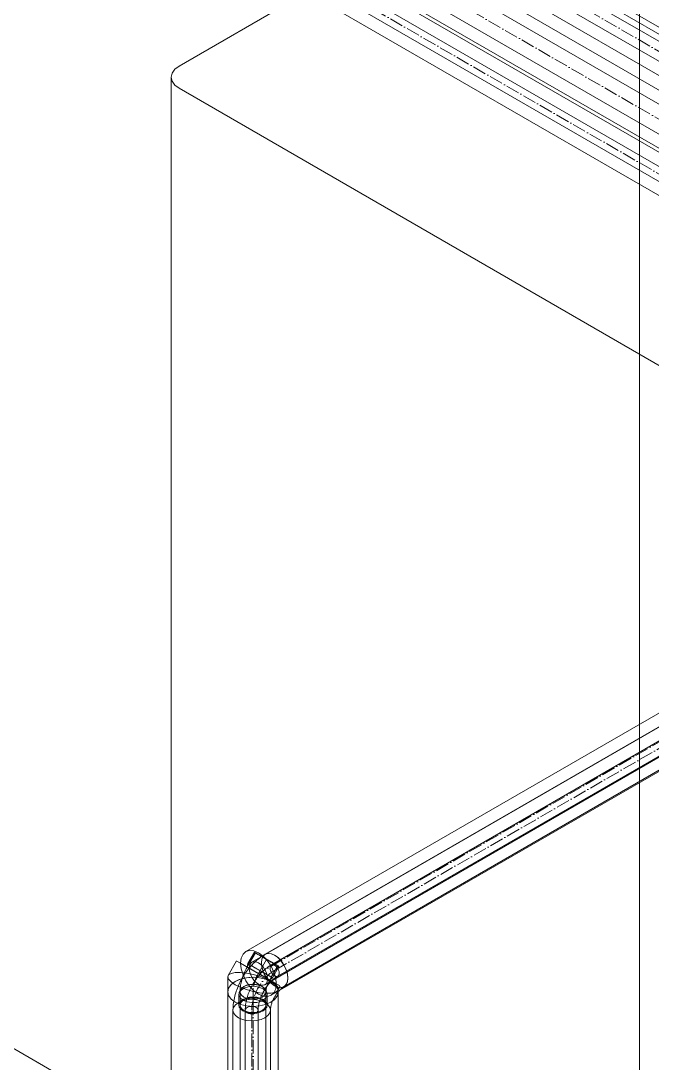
# Model space of a CAD drawing. Header units: millimetres. Extents: x -88595 to 880822, y -1054509 to -148035.
# Drawn here: x 393731 to 394195, y -312972 to -312206 of the extents above; entities that cross this region are included whole.
import ezdxf

# ---------------------------------------------------------------- set-up
doc = ezdxf.new("R2010")
doc.units = ezdxf.units.MM
doc.linetypes.add('$12$ADSK_Осевая', pattern=[14, 10, -2, 0, -2])
doc.linetypes.add('$13$ADSK_Осевая', pattern=[14, 10, -2, 0, -2])
for name, color, linetype, lineweight in [('Изоляция', 7, 'Continuous', 18), ('Оборудование', 7, 'Continuous', 18), ('Трубопровод', 7, 'Continuous', 18), ('Трубопроводы', 7, 'Continuous', 18)]:
    doc.layers.add(name, color=color, linetype=linetype, lineweight=lineweight)

# ---------------------------------------------------------------- blocks, each defined once
blk = doc.blocks.new('$0$ADSK_МедьПайка_Отвод-гнутая труба - Отвод _гнутая труба_-3197929-В_ОВ3_4')
at = {"layer": 'Трубопроводы', "color": 190, "true_color": 0x8000ff}
for points in [[(21466.58, 10990.82, 0), (21465.77, 10990.33, 0), (21464.97, 10989.81, 0), (21464.17, 10989.26, 0), (21463.39, 10988.68, 0), (21462.62, 10988.07, 0), (21461.86, 10987.44, 0), (21461.11, 10986.77, 0), (21460.37, 10986.09, 0), (21459.65, 10985.37, 0), (21458.94, 10984.63, 0), (21458.24, 10983.87, 0), (21457.56, 10983.09, 0), (21456.9, 10982.29, 0), (21456.25, 10981.47, 0), (21455.62, 10980.62, 0), (21455, 10979.77, 0), (21454.41, 10978.89, 0), (21453.84, 10978, 0), (21453.28, 10977.09, 0), (21452.75, 10976.18, 0), (21452.24, 10975.25, 0), (21451.74, 10974.31, 0), (21451.28, 10973.36, 0), (21450.83, 10972.4, 0), (21450.41, 10971.43, 0), (21450.02, 10970.46, 0), (21449.65, 10969.48, 0), (21449.3, 10968.5, 0), (21448.99, 10967.52, 0), (21448.7, 10966.54, 0), (21448.43, 10965.56, 0), (21448.2, 10964.57, 0), (21447.99, 10963.59, 0), (21447.81, 10962.61, 0), (21447.66, 10961.64, 0), (21447.54, 10960.67, 0), (21447.46, 10959.71, 0), (21447.4, 10958.75, 0), (21447.37, 10957.8, 0), (21447.37, 10957.55, 0)], [(21468.96, 10982.81, 0), (21468.09, 10983.44, 0), (21467.28, 10984.3, 0), (21466.58, 10985.32, 0), (21466.05, 10986.43, 0), (21465.71, 10987.57, 0), (21465.6, 10988.64, 0), (21465.71, 10989.58, 0), (21466.05, 10990.32, 0), (21466.58, 10990.82, 0), (21467.28, 10991.03, 0), (21468.09, 10990.95, 0), (21468.96, 10990.58, 0)], [(21468.96, 10990.58, 0), (21469.83, 10989.95, 0), (21470.65, 10989.09, 0), (21471.34, 10988.07, 0), (21471.88, 10986.95, 0), (21472.21, 10985.82, 0), (21472.33, 10984.75, 0), (21472.21, 10983.81, 0), (21471.88, 10983.07, 0), (21471.34, 10982.57, 0), (21470.65, 10982.36, 0), (21469.83, 10982.44, 0), (21468.96, 10982.81, 0)], [(21471.34, 10982.57, 0), (21470.81, 10982.25, 0), (21470.27, 10981.9, 0), (21469.72, 10981.52, 0), (21469.17, 10981.12, 0), (21468.62, 10980.68, 0), (21468.07, 10980.22, 0), (21467.51, 10979.73, 0), (21466.96, 10979.22, 0), (21466.42, 10978.68, 0), (21465.88, 10978.12, 0), (21465.35, 10977.54, 0), (21464.82, 10976.93, 0), (21464.3, 10976.31, 0), (21463.8, 10975.66, 0), (21463.3, 10975, 0), (21462.82, 10974.33, 0), (21462.35, 10973.64, 0), (21461.89, 10972.93, 0), (21461.46, 10972.21, 0), (21461.03, 10971.49, 0), (21460.63, 10970.75, 0), (21460.24, 10970, 0), (21459.87, 10969.25, 0), (21459.52, 10968.5, 0), (21459.19, 10967.74, 0), (21458.88, 10966.98, 0), (21458.59, 10966.22, 0), (21458.32, 10965.46, 0), (21458.08, 10964.71, 0), (21457.86, 10963.96, 0), (21457.66, 10963.21, 0), (21457.48, 10962.48, 0), (21457.33, 10961.75, 0), (21457.2, 10961.04, 0), (21457.09, 10960.34, 0), (21457.01, 10959.66, 0), (21456.95, 10958.99, 0), (21456.91, 10958.34, 0), (21456.89, 10957.71, 0), (21456.89, 10957.55, 0)], [(21448.77, 10955.6, 0), (21448.01, 10956.17, 0), (21447.54, 10956.83, 0), (21447.37, 10957.55, 0), (21447.54, 10958.26, 0), (21448.01, 10958.92, 0), (21448.77, 10959.49, 0), (21449.75, 10959.93, 0), (21450.9, 10960.2, 0), (21452.13, 10960.29, 0), (21453.36, 10960.2, 0), (21454.51, 10959.93, 0), (21455.5, 10959.49, 0)], [(21455.5, 10959.49, 0), (21456.26, 10958.92, 0), (21456.73, 10958.26, 0), (21456.89, 10957.55, 0), (21456.73, 10956.83, 0), (21456.26, 10956.17, 0), (21455.5, 10955.6, 0), (21454.51, 10955.17, 0), (21453.36, 10954.89, 0), (21452.13, 10954.8, 0), (21450.9, 10954.89, 0), (21449.75, 10955.17, 0), (21448.77, 10955.6, 0)]]:
    blk.add_polyline3d(points, dxfattribs=at)
blk = doc.blocks.new('$0$ADSK_МедьПайка_Отвод - Отвод медный под пайку двухраструбный-V5-В_ОВ3_4')
at = {"layer": 'Трубопроводы', "color": 134, "true_color": 0x00a6a6}
for p, q in [((21454.08, 11000.06), (21449.28, 10991.75)), ((21454.85, 10999.62), (21450.05, 10991.3)), ((21449.28, 10991.75), (21448.85, 10989.23)), ((21450.05, 10991.3), (21448.85, 10989.23)), ((21466.55, 10981.78), (21471.35, 10990.09)), ((21467.32, 10981.33), (21472.12, 10989.65)), ((21465.35, 10979.7), (21466.55, 10981.78)), ((21465.35, 10979.7), (21467.32, 10981.33)), ((21443.91, 10972.45), (21443.05, 10970.62)), ((21463.15, 10970.62), (21462.29, 10972.45)), ((21442.68, 10969.04), (21442.68, 10961.21)), ((21443.57, 10971), (21443.57, 10969.04)), ((21443.57, 10969.04), (21443.57, 10961.21)), ((21462.62, 10969.04), (21462.62, 10971)), ((21462.62, 10961.21), (21462.62, 10969.04)), ((21463.51, 10961.21), (21463.51, 10969.04))]:
    blk.add_line(p, q, dxfattribs=at)
for points in [[(21468.31, 10991.85, 0), (21466.22, 10993.05, 0), (21463.93, 10994.38, 0), (21461.57, 10995.74, 0), (21459.32, 10997.03, 0), (21457.33, 10998.18, 0), (21455.73, 10999.11, 0), (21454.64, 10999.74, 0), (21454.12, 11000.04, 0), (21454.21, 10999.99, 0), (21454.91, 10999.59, 0), (21456.16, 10998.86, 0), (21457.89, 10997.86, 0)], [(21458.34, 10997.61, 0), (21456.75, 10998.52, 0), (21455.61, 10999.18, 0), (21454.97, 10999.55, 0), (21454.88, 10999.6, 0), (21455.36, 10999.32, 0), (21456.36, 10998.74, 0), (21457.82, 10997.9, 0), (21459.65, 10996.85, 0), (21461.7, 10995.66, 0), (21463.85, 10994.42, 0), (21465.95, 10993.21, 0), (21467.86, 10992.11, 0)], [(21457.89, 10997.86, 0), (21459.97, 10996.66, 0), (21462.27, 10995.33, 0), (21464.62, 10993.98, 0), (21466.87, 10992.68, 0), (21468.86, 10991.53, 0), (21470.46, 10990.6, 0), (21471.56, 10989.97, 0), (21472.08, 10989.67, 0), (21471.99, 10989.72, 0), (21471.29, 10990.13, 0), (21470.03, 10990.85, 0), (21468.31, 10991.85, 0)], [(21467.86, 10992.11, 0), (21469.44, 10991.19, 0), (21470.59, 10990.53, 0), (21471.23, 10990.16, 0), (21471.31, 10990.11, 0), (21470.84, 10990.39, 0), (21469.83, 10990.97, 0), (21468.37, 10991.81, 0), (21466.55, 10992.86, 0), (21464.49, 10994.05, 0), (21462.34, 10995.29, 0), (21460.24, 10996.51, 0), (21458.34, 10997.61, 0)], [(21443.57, 10971, 0), (21443.59, 10971.96, 0), (21443.64, 10972.92, 0), (21443.72, 10973.88, 0), (21443.83, 10974.84, 0), (21443.96, 10975.79, 0), (21444.13, 10976.75, 0), (21444.32, 10977.69, 0), (21444.54, 10978.64, 0), (21444.79, 10979.58, 0), (21445.06, 10980.52, 0), (21445.35, 10981.46, 0), (21445.67, 10982.38, 0), (21446.02, 10983.31, 0), (21446.38, 10984.22, 0), (21446.77, 10985.13, 0), (21447.18, 10986.03, 0), (21447.61, 10986.92, 0), (21448.06, 10987.81, 0), (21448.54, 10988.68, 0), (21448.85, 10989.23, 0)], [(21461.86, 10981.71, 0), (21459.27, 10983.21, 0), (21456.42, 10984.86, 0), (21453.65, 10986.46, 0), (21451.29, 10987.82, 0), (21449.64, 10988.77, 0), (21448.88, 10989.21, 0), (21449.12, 10989.07, 0), (21450.32, 10988.38, 0), (21452.34, 10987.21, 0)], [(21461.86, 10981.71, 0), (21459.95, 10982.81, 0), (21457.85, 10984.03, 0), (21455.7, 10985.27, 0), (21453.65, 10986.46, 0), (21451.82, 10987.51, 0), (21450.36, 10988.35, 0), (21449.36, 10988.93, 0), (21448.88, 10989.21, 0), (21448.97, 10989.16, 0), (21449.61, 10988.79, 0), (21450.75, 10988.13, 0), (21452.34, 10987.21, 0)], [(21453.09, 10989.55, 0), (21450.89, 10990.82, 0), (21449.57, 10991.58, 0), (21449.32, 10991.73, 0), (21450.14, 10991.25, 0), (21451.95, 10990.21, 0), (21454.52, 10988.72, 0), (21457.55, 10986.97, 0), (21460.67, 10985.17, 0), (21463.51, 10983.54, 0)], [(21452.34, 10987.21, 0), (21454.92, 10985.72, 0), (21457.78, 10984.07, 0), (21460.55, 10982.47, 0), (21462.9, 10981.11, 0), (21464.56, 10980.16, 0), (21465.31, 10979.72, 0), (21465.08, 10979.86, 0), (21463.88, 10980.55, 0), (21461.86, 10981.71, 0)], [(21452.34, 10987.21, 0), (21454.24, 10986.11, 0), (21456.34, 10984.9, 0), (21458.49, 10983.66, 0), (21460.55, 10982.47, 0), (21462.37, 10981.42, 0), (21463.83, 10980.57, 0), (21464.84, 10980, 0), (21465.31, 10979.72, 0), (21465.23, 10979.77, 0), (21464.59, 10980.14, 0), (21463.44, 10980.8, 0), (21461.86, 10981.71, 0)], [(21463.51, 10983.54, 0), (21465.71, 10982.26, 0), (21467.02, 10981.51, 0), (21467.28, 10981.36, 0), (21466.46, 10981.83, 0), (21464.65, 10982.88, 0), (21462.07, 10984.36, 0), (21459.04, 10986.11, 0), (21455.92, 10987.91, 0), (21453.09, 10989.55, 0)], [(21462.62, 10971, 0), (21462.63, 10971.32, 0), (21462.65, 10971.65, 0), (21462.67, 10972.01, 0), (21462.72, 10972.39, 0), (21462.78, 10972.79, 0), (21462.85, 10973.21, 0), (21462.94, 10973.64, 0), (21463.04, 10974.09, 0), (21463.16, 10974.54, 0), (21463.29, 10975.01, 0), (21463.44, 10975.49, 0), (21463.61, 10975.97, 0), (21463.79, 10976.46, 0), (21463.99, 10976.95, 0), (21464.2, 10977.44, 0), (21464.42, 10977.93, 0), (21464.66, 10978.42, 0), (21464.91, 10978.91, 0), (21465.17, 10979.4, 0), (21465.35, 10979.7, 0)], [(21460.46, 10973.3, 0), (21457.5, 10974.49, 0), (21454, 10975.03, 0), (21450.4, 10974.85, 0), (21447.12, 10973.97, 0), (21444.57, 10972.49, 0), (21443.04, 10970.6, 0), (21442.72, 10968.52, 0), (21443.66, 10966.5, 0), (21445.73, 10964.79, 0)], [(21446.36, 10967.11, 0), (21444.85, 10968.25, 0), (21443.9, 10969.58, 0), (21443.57, 10971, 0), (21443.9, 10972.43, 0), (21444.85, 10973.75, 0), (21446.36, 10974.89, 0), (21448.34, 10975.77, 0), (21450.63, 10976.32, 0), (21453.1, 10976.5, 0), (21455.56, 10976.32, 0), (21457.86, 10975.77, 0), (21459.83, 10974.89, 0)], [(21446.36, 10967.11, 0), (21444.47, 10968.68, 0), (21443.61, 10970.52, 0), (21443.9, 10972.43, 0), (21445.29, 10974.16, 0), (21447.63, 10975.51, 0), (21450.63, 10976.32, 0), (21453.93, 10976.48, 0), (21457.12, 10975.99, 0), (21459.83, 10974.89, 0)], [(21445.73, 10964.79, 0), (21448.69, 10963.59, 0), (21452.19, 10963.05, 0), (21455.79, 10963.24, 0), (21459.07, 10964.12, 0), (21461.63, 10965.59, 0), (21463.16, 10967.49, 0), (21463.47, 10969.57, 0), (21462.54, 10971.58, 0), (21460.46, 10973.3, 0)], [(21459.83, 10974.89, 0), (21461.73, 10973.33, 0), (21462.59, 10971.48, 0), (21462.3, 10969.58, 0), (21460.9, 10967.85, 0), (21458.56, 10966.5, 0), (21455.56, 10965.69, 0), (21452.27, 10965.53, 0), (21449.07, 10966.02, 0), (21446.36, 10967.11, 0)], [(21459.83, 10974.89, 0), (21461.35, 10973.75, 0), (21462.3, 10972.43, 0), (21462.62, 10971, 0), (21462.3, 10969.58, 0), (21461.35, 10968.25, 0), (21459.83, 10967.11, 0), (21457.86, 10966.24, 0), (21455.56, 10965.69, 0), (21453.1, 10965.5, 0), (21450.63, 10965.69, 0), (21448.34, 10966.24, 0), (21446.36, 10967.11, 0)], [(21445.73, 10956.95, 0), (21444.08, 10958.2, 0), (21443.04, 10959.65, 0), (21442.68, 10961.21, 0), (21443.04, 10962.76, 0), (21444.08, 10964.21, 0), (21445.73, 10965.46, 0), (21447.89, 10966.41, 0), (21450.4, 10967.01, 0), (21453.1, 10967.22, 0), (21455.79, 10967.01, 0), (21458.31, 10966.41, 0), (21460.46, 10965.46, 0)], [(21459.83, 10965.09, 0), (21457.86, 10965.97, 0), (21455.56, 10966.52, 0), (21453.1, 10966.7, 0), (21450.63, 10966.52, 0), (21448.34, 10965.97, 0), (21446.36, 10965.09, 0), (21444.85, 10963.95, 0), (21443.9, 10962.63, 0), (21443.57, 10961.21, 0), (21443.9, 10959.78, 0), (21444.85, 10958.46, 0), (21446.36, 10957.32, 0)], [(21460.46, 10965.46, 0), (21462.12, 10964.21, 0), (21463.16, 10962.76, 0), (21463.51, 10961.21, 0), (21463.16, 10959.65, 0), (21462.12, 10958.2, 0), (21460.46, 10956.95, 0), (21458.31, 10956, 0), (21455.79, 10955.4, 0), (21453.1, 10955.19, 0), (21450.4, 10955.4, 0), (21447.89, 10956, 0), (21445.73, 10956.95, 0)], [(21446.36, 10957.32, 0), (21448.34, 10956.44, 0), (21450.63, 10955.89, 0), (21453.1, 10955.71, 0), (21455.56, 10955.89, 0), (21457.86, 10956.44, 0), (21459.83, 10957.32, 0), (21461.35, 10958.46, 0), (21462.3, 10959.78, 0), (21462.62, 10961.21, 0), (21462.3, 10962.63, 0), (21461.35, 10963.95, 0), (21459.83, 10965.09, 0)]]:
    blk.add_polyline3d(points, dxfattribs=at)
blk = doc.blocks.new('$0$ADSK_Наружный блок кондиционера сплит-системы1 - AV08IMVEVA-4475075-В_ОВ3_4')
at = {"layer": 'Оборудование'}
for p, q in [((21737.13, 10659.06), (21737.13, 12030.78)), ((21066.59, 11050.98), (21731.27, 10667.23))]:
    blk.add_line(p, q, dxfattribs=at)
blk = doc.blocks.new('$0$ADSK_Наружный блок кондиционера сплит-системы1 - AV16IMVEV-4475072-В_ОВ3_4')
at = {"layer": 'Оборудование'}
for p, q in [((20142.06, 12931.62), (19640.02, 12641.76)), ((19634.16, 12633.6), (19634.16, 11261.88)), ((19640.02, 12625.43), (20304.7, 12241.68))]:
    blk.add_line(p, q, dxfattribs=at)
blk.add_polyline3d([(19640.02, 12641.76, 0), (19636.84, 12639.37, 0), (19634.84, 12636.59, 0), (19634.16, 12633.6, 0), (19634.84, 12630.61, 0), (19636.84, 12627.82, 0), (19640.02, 12625.43, 0)], dxfattribs=at)

msp = doc.modelspace()

# ---------------------------------------------------------------- linework, layer by layer
at = {"layer": 'Изоляция', "color": 134, "true_color": 0x00a6a6}
for p, q in [((387409.44, -308295.18), (395502.3, -312967.59)), ((394605.57, -312490.98), (387408.08, -308335.5)), ((387397.22, -308372.02), (394587.04, -312523.06)), ((394587.21, -312490.88), (393896.48, -312889.67)), ((393915, -312921.76), (394613.4, -312518.54)), ((393889.7, -312896.45), (393883.48, -312907.22)), ((393883.22, -312908.22), (393883.22, -313175.99)), ((393920, -312918.07), (393921.79, -312914.98)), ((393920.27, -313175.99), (393920.27, -312917.08))]:
    msp.add_line(p, q, dxfattribs=at)
at = {"layer": 'Изоляция', "color": 190, "true_color": 0x8000ff}
for p, q in [((395470.92, -312944.41), (387442.14, -308308.99)), ((387426.79, -308335.58), (395455.57, -312971)), ((394555.51, -312507.82), (387705.61, -308553.02)), ((387691.85, -308576.86), (394541.75, -312531.65)), ((394541.75, -312527.25), (393910.73, -312891.57)), ((393924.49, -312915.4), (394555.51, -312551.08)), ((393887.02, -312932.64), (393887.02, -313143.17)), ((393914.54, -313143.17), (393914.54, -312932.64))]:
    msp.add_line(p, q, dxfattribs=at)
at = {"layer": 'Изоляция', "color": 134, "true_color": 0x00a6a6}
for points in [[(393905.74, -312890.59, 0), (393902.35, -312889.15, 0), (393899.19, -312888.84, 0), (393896.48, -312889.67, 0), (393894.4, -312891.61, 0), (393893.09, -312894.5, 0), (393892.64, -312898.15, 0)], [(393918.84, -312913.28, 0), (393918.4, -312909.11, 0), (393917.09, -312904.7, 0), (393915, -312900.37, 0), (393912.29, -312896.4, 0), (393909.13, -312893.06, 0), (393905.74, -312890.59, 0)], [(393892.64, -312898.15, 0), (393889.93, -312896.59, 0), (393896.48, -312900.37, 0)], [(393892.64, -312898.15, 0), (393893.09, -312902.33, 0), (393894.4, -312906.73, 0), (393896.48, -312911.07, 0), (393899.19, -312915.04, 0), (393902.35, -312918.37, 0), (393905.74, -312920.84, 0)], [(393915, -312911.07, 0), (393903.03, -312904.15, 0), (393892.64, -312898.15, 0)], [(393888.64, -312913.94, 0), (393885.7, -312911.94, 0), (393883.85, -312909.99, 0), (393883.22, -312908.22, 0), (393883.85, -312906.74, 0), (393885.7, -312905.68, 0), (393888.64, -312905.08, 0)], [(393888.64, -312905.08, 0), (393892.48, -312905, 0), (393896.95, -312905.45, 0), (393901.74, -312906.38, 0), (393906.54, -312907.74, 0), (393911, -312909.43, 0), (393914.84, -312911.35, 0)], [(393896.48, -312900.37, 0), (393908.46, -312907.28, 0), (393918.84, -312913.28, 0)], [(393888.64, -312911.61, 0), (393885.7, -312913.83, 0), (393883.85, -312916.41, 0), (393883.22, -312919.18, 0), (393883.85, -312921.95, 0), (393885.7, -312924.53, 0), (393888.64, -312926.74, 0)], [(393888.64, -312926.74, 0), (393885.7, -312924.53, 0), (393883.85, -312921.95, 0), (393883.22, -312919.18, 0), (393883.85, -312916.41, 0), (393885.7, -312913.83, 0), (393888.64, -312911.61, 0)], [(393888.64, -312911.61, 0), (393892.48, -312909.92, 0), (393896.95, -312908.85, 0), (393901.74, -312908.48, 0), (393906.54, -312908.85, 0), (393911, -312909.92, 0), (393914.84, -312911.61, 0)], [(393902.55, -312908.49, 0), (393898.72, -312908.63, 0), (393895.03, -312909.21, 0), (393891.62, -312910.22, 0), (393888.64, -312911.61, 0)], [(393905.74, -312920.84, 0), (393909.13, -312922.28, 0), (393912.29, -312922.6, 0), (393915, -312921.76, 0), (393917.09, -312919.83, 0), (393918.4, -312916.94, 0), (393918.84, -312913.28, 0)], [(393914.84, -312911.35, 0), (393917.79, -312913.35, 0), (393919.64, -312915.3, 0), (393920.27, -312917.08, 0), (393919.64, -312918.55, 0), (393917.79, -312919.61, 0), (393914.84, -312920.21, 0)], [(393914.84, -312911.61, 0), (393917.79, -312913.83, 0), (393919.64, -312916.41, 0), (393920.27, -312919.18, 0), (393919.64, -312921.95, 0), (393917.79, -312924.53, 0), (393914.84, -312926.74, 0)], [(393918.84, -312913.28, 0), (393921.55, -312914.85, 0), (393915, -312911.07, 0)], [(393914.84, -312920.21, 0), (393911, -312920.29, 0), (393906.54, -312919.84, 0), (393901.74, -312918.91, 0), (393896.95, -312917.55, 0), (393892.48, -312915.86, 0), (393888.64, -312913.94, 0)], [(393914.84, -312926.74, 0), (393917.26, -312925.02, 0), (393919.01, -312923.05, 0), (393920.02, -312920.92, 0), (393920.25, -312918.71, 0)], [(393888.64, -312926.74, 0), (393892.48, -312928.44, 0), (393896.95, -312929.51, 0), (393901.74, -312929.87, 0), (393906.54, -312929.51, 0), (393911, -312928.44, 0), (393914.84, -312926.74, 0)], [(393914.84, -312926.74, 0), (393911, -312928.44, 0), (393906.54, -312929.51, 0), (393901.74, -312929.87, 0), (393896.95, -312929.51, 0), (393892.48, -312928.44, 0), (393888.64, -312926.74, 0)]]:
    msp.add_polyline3d(points, dxfattribs=at)
at = {"layer": 'Изоляция', "color": 190, "true_color": 0x8000ff}
for points in [[(393910.73, -312891.57, 0), (393909.65, -312892.21, 0), (393908.6, -312892.89, 0), (393907.58, -312893.6, 0), (393906.57, -312894.35, 0), (393905.59, -312895.12, 0), (393904.63, -312895.92, 0), (393903.7, -312896.75, 0), (393902.78, -312897.6, 0), (393901.89, -312898.48, 0), (393901.02, -312899.39, 0), (393900.17, -312900.32, 0), (393899.34, -312901.27, 0), (393898.54, -312902.24, 0), (393897.76, -312903.23, 0), (393897, -312904.24, 0), (393896.26, -312905.28, 0), (393895.55, -312906.32, 0), (393894.86, -312907.39, 0), (393894.2, -312908.47, 0), (393893.56, -312909.57, 0), (393892.95, -312910.68, 0), (393892.36, -312911.81, 0), (393891.8, -312912.95, 0), (393891.27, -312914.1, 0), (393890.76, -312915.26, 0), (393890.29, -312916.43, 0), (393889.84, -312917.61, 0), (393889.42, -312918.8, 0), (393889.03, -312920, 0), (393888.68, -312921.2, 0), (393888.35, -312922.41, 0), (393888.06, -312923.63, 0), (393887.8, -312924.85, 0), (393887.58, -312926.08, 0), (393887.39, -312927.32, 0), (393887.24, -312928.56, 0), (393887.13, -312929.8, 0), (393887.05, -312931.05, 0), (393887.02, -312932.3, 0), (393887.02, -312932.64, 0)], [(393907.88, -312897.87, 0), (393908.12, -312895.51, 0), (393908.84, -312893.55, 0), (393910, -312892.09, 0), (393911.54, -312891.2, 0), (393913.39, -312890.93, 0), (393915.44, -312891.28, 0), (393917.61, -312892.25, 0)], [(393917.61, -312892.25, 0), (393915.09, -312891.18, 0), (393912.74, -312890.95, 0), (393910.73, -312891.57, 0), (393909.18, -312893, 0), (393908.21, -312895.15, 0), (393907.88, -312897.87, 0)], [(393907.88, -312897.87, 0), (393908.21, -312900.97, 0), (393909.18, -312904.24, 0), (393910.73, -312907.46, 0), (393912.74, -312910.41, 0), (393915.09, -312912.88, 0), (393917.61, -312914.72, 0)], [(393917.61, -312914.72, 0), (393915.44, -312913.19, 0), (393913.38, -312911.17, 0), (393911.54, -312908.77, 0), (393910, -312906.1, 0), (393908.84, -312903.3, 0), (393908.12, -312900.51, 0), (393907.88, -312897.87, 0)], [(393927.34, -312909.1, 0), (393927.01, -312906, 0), (393926.03, -312902.73, 0), (393924.49, -312899.51, 0), (393922.47, -312896.57, 0), (393920.13, -312894.09, 0), (393917.61, -312892.25, 0)], [(393917.61, -312892.25, 0), (393919.77, -312893.78, 0), (393921.83, -312895.8, 0), (393923.67, -312898.21, 0), (393925.21, -312900.88, 0), (393926.37, -312903.67, 0), (393927.09, -312906.46, 0), (393927.34, -312909.1, 0)], [(393917.61, -312914.72, 0), (393920.13, -312915.79, 0), (393922.47, -312916.02, 0), (393924.49, -312915.4, 0), (393926.03, -312913.97, 0), (393927.01, -312911.82, 0), (393927.34, -312909.1, 0)], [(393927.34, -312909.1, 0), (393927.09, -312911.46, 0), (393926.37, -312913.42, 0), (393925.21, -312914.88, 0), (393923.67, -312915.77, 0), (393921.83, -312916.05, 0), (393919.77, -312915.69, 0), (393917.61, -312914.72, 0)], [(393924.49, -312915.4, 0), (393924.21, -312915.57, 0), (393923.92, -312915.76, 0), (393923.61, -312915.97, 0), (393923.28, -312916.22, 0), (393922.93, -312916.49, 0), (393922.58, -312916.79, 0), (393922.21, -312917.11, 0), (393921.84, -312917.46, 0), (393921.47, -312917.83, 0), (393921.09, -312918.22, 0), (393920.71, -312918.64, 0), (393920.33, -312919.07, 0), (393919.95, -312919.53, 0), (393919.58, -312920, 0), (393919.21, -312920.49, 0), (393918.85, -312920.99, 0), (393918.5, -312921.51, 0), (393918.16, -312922.04, 0), (393917.83, -312922.58, 0), (393917.51, -312923.13, 0), (393917.2, -312923.68, 0), (393916.91, -312924.24, 0), (393916.63, -312924.81, 0), (393916.37, -312925.37, 0), (393916.13, -312925.93, 0), (393915.9, -312926.49, 0), (393915.69, -312927.05, 0), (393915.5, -312927.6, 0), (393915.32, -312928.14, 0), (393915.17, -312928.67, 0), (393915.03, -312929.18, 0), (393914.91, -312929.68, 0), (393914.81, -312930.16, 0), (393914.72, -312930.63, 0), (393914.65, -312931.07, 0), (393914.6, -312931.48, 0), (393914.57, -312931.87, 0), (393914.55, -312932.23, 0), (393914.54, -312932.55, 0), (393914.54, -312932.64, 0)], [(393891.05, -312927.02, 0), (393888.86, -312928.66, 0), (393887.49, -312930.58, 0), (393887.02, -312932.64, 0), (393887.49, -312934.69, 0), (393888.86, -312936.61, 0), (393891.05, -312938.25, 0)], [(393891.05, -312938.25, 0), (393888.86, -312936.61, 0), (393887.49, -312934.69, 0), (393887.02, -312932.64, 0), (393887.49, -312930.58, 0), (393888.86, -312928.66, 0), (393891.05, -312927.02, 0)], [(393910.51, -312927.02, 0), (393907.66, -312925.76, 0), (393904.34, -312924.96, 0), (393900.78, -312924.69, 0), (393897.22, -312924.96, 0), (393893.9, -312925.76, 0), (393891.05, -312927.02, 0)], [(393891.05, -312927.02, 0), (393893.9, -312925.76, 0), (393897.22, -312924.96, 0), (393900.78, -312924.69, 0), (393904.34, -312924.96, 0), (393907.66, -312925.76, 0), (393910.51, -312927.02, 0)], [(393910.51, -312938.25, 0), (393912.69, -312936.61, 0), (393914.07, -312934.69, 0), (393914.54, -312932.64, 0), (393914.07, -312930.58, 0), (393912.69, -312928.66, 0), (393910.51, -312927.02, 0)], [(393910.51, -312927.02, 0), (393912.69, -312928.66, 0), (393914.07, -312930.58, 0), (393914.54, -312932.64, 0), (393914.07, -312934.69, 0), (393912.69, -312936.61, 0), (393910.51, -312938.25, 0)], [(393891.05, -312938.25, 0), (393893.9, -312939.52, 0), (393897.22, -312940.31, 0), (393900.78, -312940.58, 0), (393904.34, -312940.31, 0), (393907.66, -312939.52, 0), (393910.51, -312938.25, 0)], [(393910.51, -312938.25, 0), (393907.66, -312939.52, 0), (393904.34, -312940.31, 0), (393900.78, -312940.58, 0), (393897.22, -312940.31, 0), (393893.9, -312939.52, 0), (393891.05, -312938.25, 0)]]:
    msp.add_polyline3d(points, dxfattribs=at)
at = {"layer": 'Трубопровод', "color": 190, "true_color": 0x8000ff}
for p, q in [((395466.42, -312952.2), (387437.64, -308316.79)), ((387431.29, -308327.78), (395460.07, -312963.2)), ((394551.01, -312515.61), (387701.11, -308560.82)), ((387696.35, -308569.06), (394546.25, -312523.85)), ((394546.25, -312535.04), (393915.23, -312899.36)), ((393919.99, -312907.61), (394551.01, -312543.29)), ((393896.02, -312932.64), (393896.02, -313143.17)), ((393905.54, -313143.17), (393905.54, -312932.64))]:
    msp.add_line(p, q, dxfattribs=at)
at = {"layer": 'Трубопровод', "color": 190, "linetype": '$12$ADSK_Осевая', "true_color": 0x8000ff}
for p, q in [((395463.24, -312957.7), (387434.46, -308322.28)), ((395463.24, -312957.7), (387434.46, -308322.28)), ((394548.63, -312519.73), (387698.73, -308564.94)), ((394548.63, -312519.73), (387698.73, -308564.94)), ((393917.61, -312903.49), (394548.63, -312539.16)), ((393917.61, -312903.49), (394548.63, -312539.16)), ((393900.78, -313143.17), (393900.78, -312932.64)), ((393900.78, -313143.17), (393900.78, -312932.64))]:
    msp.add_line(p, q, dxfattribs=at)
at = {"layer": 'Трубопровод', "color": 134, "true_color": 0x00a6a6}
for p, q in [((394601.07, -312498.77), (387413.07, -308348.78)), ((387403.54, -308365.28), (394591.54, -312515.27)), ((394589.89, -312499.73), (393900.98, -312897.47)), ((393910.5, -312913.97), (394599.41, -312516.23)), ((393892.22, -312919.18), (393892.22, -313175.99)), ((393911.27, -313175.99), (393911.27, -312919.18))]:
    msp.add_line(p, q, dxfattribs=at)
at = {"layer": 'Трубопровод', "color": 134, "linetype": '$12$ADSK_Осевая', "true_color": 0x00a6a6}
for p, q in [((394596.3, -312507.02), (387408.31, -308357.03)), ((394596.3, -312507.02), (387408.31, -308357.03)), ((394594.65, -312507.98), (393905.74, -312905.72)), ((394594.65, -312507.98), (393905.74, -312905.72)), ((393901.74, -313175.99), (393901.74, -312919.18)), ((393901.74, -313175.99), (393901.74, -312919.18))]:
    msp.add_line(p, q, dxfattribs=at)
at = {"layer": 'Трубопровод', "color": 134, "true_color": 0x00a6a6}
for points in [[(393905.74, -312897.94, 0), (393904, -312897.2, 0), (393902.37, -312897.04, 0), (393900.98, -312897.47, 0), (393899.91, -312898.46, 0), (393899.24, -312899.95, 0), (393899.01, -312901.83, 0)], [(393912.48, -312909.61, 0), (393912.25, -312907.46, 0), (393911.58, -312905.2, 0), (393910.5, -312902.97, 0), (393909.11, -312900.93, 0), (393907.49, -312899.21, 0), (393905.74, -312897.94, 0)], [(393899.01, -312901.83, 0), (393899.24, -312903.97, 0), (393899.91, -312906.24, 0), (393900.98, -312908.47, 0), (393902.37, -312910.51, 0), (393904, -312912.22, 0), (393905.74, -312913.49, 0)], [(393905.74, -312913.49, 0), (393907.49, -312914.24, 0), (393909.11, -312914.4, 0), (393910.5, -312913.97, 0), (393911.58, -312912.97, 0), (393912.25, -312911.49, 0), (393912.48, -312909.61, 0)], [(393895.01, -312915.29, 0), (393893.49, -312916.43, 0), (393892.54, -312917.75, 0), (393892.22, -312919.18, 0), (393892.54, -312920.6, 0), (393893.49, -312921.93, 0), (393895.01, -312923.07, 0)], [(393908.48, -312915.29, 0), (393906.5, -312914.42, 0), (393904.21, -312913.87, 0), (393901.74, -312913.68, 0), (393899.28, -312913.87, 0), (393896.98, -312914.42, 0), (393895.01, -312915.29, 0)], [(393908.48, -312923.07, 0), (393909.99, -312921.93, 0), (393910.94, -312920.6, 0), (393911.27, -312919.18, 0), (393910.94, -312917.75, 0), (393909.99, -312916.43, 0), (393908.48, -312915.29, 0)], [(393895.01, -312923.07, 0), (393896.98, -312923.94, 0), (393899.28, -312924.49, 0), (393901.74, -312924.68, 0), (393904.21, -312924.49, 0), (393906.5, -312923.94, 0), (393908.48, -312923.07, 0)]]:
    msp.add_polyline3d(points, dxfattribs=at)
at = {"layer": 'Трубопровод', "color": 190, "true_color": 0x8000ff}
for points in [[(393917.61, -312899.6, 0), (393916.74, -312899.23, 0), (393915.92, -312899.15, 0), (393915.23, -312899.36, 0), (393914.69, -312899.86, 0), (393914.36, -312900.6, 0), (393914.24, -312901.54, 0)], [(393914.24, -312901.54, 0), (393914.36, -312902.62, 0), (393914.69, -312903.75, 0), (393915.23, -312904.86, 0), (393915.92, -312905.88, 0), (393916.74, -312906.74, 0), (393917.61, -312907.37, 0)], [(393920.97, -312905.43, 0), (393920.86, -312904.36, 0), (393920.52, -312903.23, 0), (393919.99, -312902.11, 0), (393919.29, -312901.09, 0), (393918.48, -312900.24, 0), (393917.61, -312899.6, 0)], [(393917.61, -312907.37, 0), (393918.48, -312907.74, 0), (393919.29, -312907.82, 0), (393919.99, -312907.61, 0), (393920.52, -312907.11, 0), (393920.86, -312906.37, 0), (393920.97, -312905.43, 0)], [(393897.41, -312930.69, 0), (393896.66, -312931.26, 0), (393896.18, -312931.92, 0), (393896.02, -312932.64, 0), (393896.18, -312933.35, 0), (393896.66, -312934.01, 0), (393897.41, -312934.58, 0)], [(393904.14, -312930.69, 0), (393903.16, -312930.26, 0), (393902.01, -312929.98, 0), (393900.78, -312929.89, 0), (393899.55, -312929.98, 0), (393898.4, -312930.26, 0), (393897.41, -312930.69, 0)], [(393897.41, -312934.58, 0), (393898.4, -312935.02, 0), (393899.55, -312935.29, 0), (393900.78, -312935.38, 0), (393902.01, -312935.29, 0), (393903.16, -312935.02, 0), (393904.14, -312934.58, 0)], [(393904.14, -312934.58, 0), (393904.9, -312934.01, 0), (393905.38, -312933.35, 0), (393905.54, -312932.64, 0), (393905.38, -312931.92, 0), (393904.9, -312931.26, 0), (393904.14, -312930.69, 0)]]:
    msp.add_polyline3d(points, dxfattribs=at)
at = {"layer": 'Трубопроводы', "color": 134, "linetype": '$12$ADSK_Осевая', "true_color": 0x00a6a6}
for p, q in [((393906.94, -312903.64), (393911.74, -312895.33)), ((393905.74, -312905.72), (393906.94, -312903.64)), ((393901.74, -312919.18), (393901.74, -312921.14)), ((393901.74, -312921.14), (393901.74, -312928.98))]:
    msp.add_line(p, q, dxfattribs=at)
at = {"layer": 'Трубопроводы', "color": 190, "linetype": '$13$ADSK_Осевая', "true_color": 0x8000ff}
msp.add_ellipse((393917.61, -312922.92), major_axis=(11.9, 20.61), ratio=0.57735, start_param=0.785398, end_param=2.356194, dxfattribs=at)
at = {"layer": 'Трубопроводы', "color": 134, "linetype": '$13$ADSK_Осевая', "true_color": 0x00a6a6}
msp.add_ellipse((393915.4, -312911.29), major_axis=(9.66, 16.73), ratio=0.57735, start_param=1.570796, end_param=2.356194, dxfattribs=at)

# ---------------------------------------------------------------- block references
at = {"layer": 'Оборудование'}
for name, p in [('$0$ADSK_Наружный блок кондиционера сплит-системы1 - AV08IMVEVA-4475075-В_ОВ3_4', (372448.64, -323890.18)), ('$0$ADSK_Наружный блок кондиционера сплит-системы1 - AV16IMVEV-4475072-В_ОВ3_4', (374207.4, -324880.93))]:
    msp.add_blockref(name, p, dxfattribs=at)
at = {"layer": 'Трубопроводы', "color": 134, "true_color": 0x00a6a6}
msp.add_blockref('$0$ADSK_МедьПайка_Отвод - Отвод медный под пайку двухраструбный-V5-В_ОВ3_4', (372448.64, -323890.18), dxfattribs=at)
at = {"layer": 'Трубопроводы', "color": 190, "true_color": 0x8000ff}
msp.add_blockref('$0$ADSK_МедьПайка_Отвод-гнутая труба - Отвод _гнутая труба_-3197929-В_ОВ3_4', (372448.64, -323890.18), dxfattribs=at)

doc.saveas('drawing.dxf')
